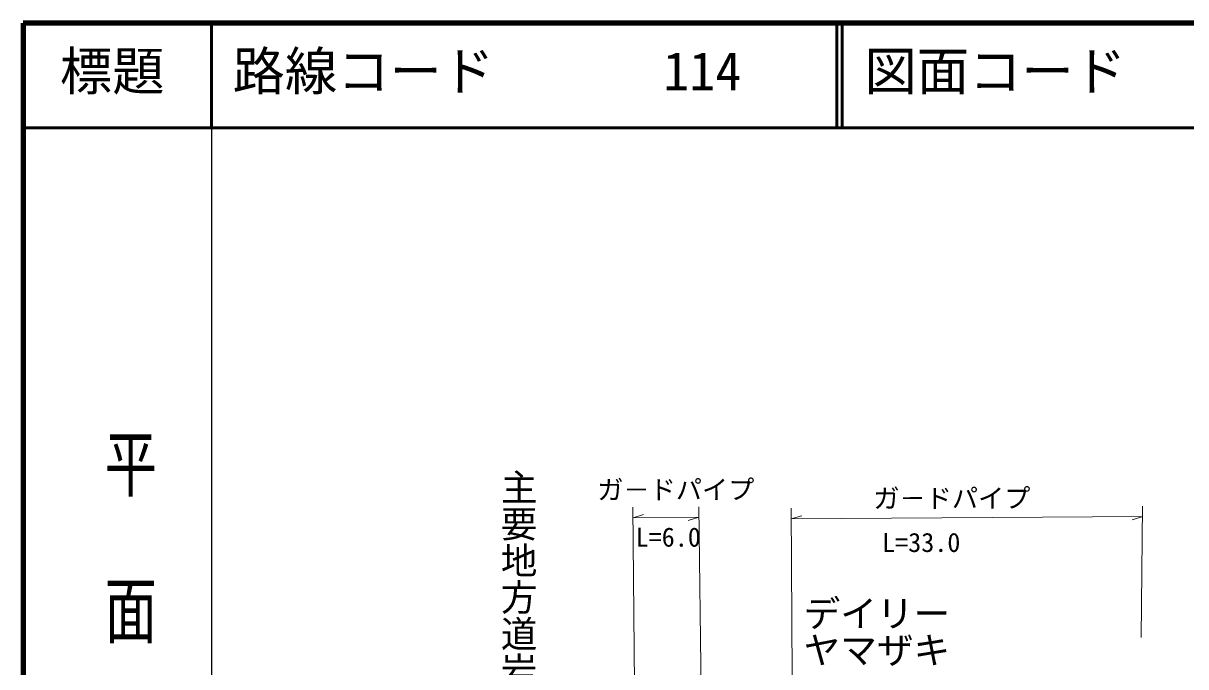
# Model space of a CAD drawing. Units: millimetres, scale not verified. Extents: x 40000 to 680000, y 20000 to 380000.
# Drawn here: x 40000 to 151079, y 318526 to 380000 of the extents above; entities that cross this region are included whole.
import ezdxf
from ezdxf.enums import TextEntityAlignment as Align

# ---------------------------------------------------------------- set-up
doc = ezdxf.new("R2010")
doc.units = ezdxf.units.MM
doc.header["$LTSCALE"] = 1000
for name, color, linetype, lineweight in [('M-BGD', 7, 'Continuous', 25), ('M-STR-HTXT', 7, 'Continuous', 13), ('M-TTL', 2, 'Continuous', 140), ('M-TTL-BAND', 7, 'Continuous', 25), ('M-TTL-LINE', 7, 'Continuous', 50), ('M-TTL-TXT', 7, 'Continuous', 13)]:
    doc.layers.add(name, color=color, linetype=linetype, lineweight=lineweight)
doc.layers.add('M-BGD-HTXT', color=7, linetype='Continuous')
doc.styles.add('@ＭＳ ゴシック', font='')
doc.styles.add('ＭＳ ゴシック', font='')
doc.styles.get('@ＭＳ ゴシック').set_extended_font_data('@MS Gothic')
doc.styles.get('ＭＳ ゴシック').set_extended_font_data('MS Gothic')

msp = doc.modelspace()

# ---------------------------------------------------------------- linework, layer by layer
at = {"layer": 'M-STR-HTXT'}
for p, q in [((98414, 316784), (98257, 333764)), ((104541, 333803), (104782, 314461)), ((113477, 317665), (113379, 333661)), ((146959, 333866), (146816, 321327)), ((98263, 332764), (99261, 333058)), ((98263, 332764), (104547, 332803)), ((104547, 332803), (103549, 332509)), ((113385, 332661), (114383, 332954)), ((113385, 332661), (146965, 332866)), ((146965, 332866), (145967, 332573))]:
    msp.add_line(p, q, dxfattribs=at)
at = {"layer": 'M-TTL'}
for p, q in [((40000, 380000), (40000, 20000)), ((680000, 380000), (40000, 380000))]:
    msp.add_line(p, q, dxfattribs=at)
at = {"layer": 'M-TTL-BAND'}
msp.add_line((58000, 370000), (58000, 20000), dxfattribs=at)
at = {"layer": 'M-TTL-LINE'}
for p, q in [((58000, 380000), (58000, 370000)), ((117750, 380000), (117750, 370000)), ((118250, 380000), (118250, 370000)), ((40000, 370000), (680000, 370000))]:
    msp.add_line(p, q, dxfattribs=at)

# ---------------------------------------------------------------- texts
at = {"layer": 'M-BGD', "style": 'ＭＳ ゴシック'}
for s, p in [('デイリー', (114569, 321557)), ('ヤマザキ', (114569, 318057))]:
    msp.add_text(s, height=2566, dxfattribs=at).set_placement(p, align=Align.BOTTOM_LEFT)
at = {"layer": 'M-BGD-HTXT', "style": '@ＭＳ ゴシック'}
msp.add_text('主要地方道岩国大竹線', height=2566, rotation=270, dxfattribs=at).set_placement((85281, 337446), align=Align.BOTTOM_LEFT)
at = {"layer": 'M-STR-HTXT', "style": 'ＭＳ ゴシック'}
for s, p in [('ガ－ドパイプ', (94856, 333967)), ('ガ－ドパイプ', (121233, 333145)), ('L=6.0', (98514, 329440)), ('L=33.0', (122066, 328930))]:
    msp.add_text(s, height=1833, rotation=0.1, dxfattribs=at).set_placement(p, align=Align.BOTTOM_LEFT)
at = {"layer": 'M-TTL-BAND', "style": '@ＭＳ ゴシック', "width": 1.4}
msp.add_text('平  面  図', height=3666, rotation=270, dxfattribs=at).set_placement((47277, 341475), align=Align.BOTTOM_LEFT)
at = {"layer": 'M-TTL-TXT', "style": 'ＭＳ ゴシック'}
for s, p in [('標題', (43500, 372500)), ('路線コード', (60000, 372500)), ('114', (101142, 372500)), ('図面コード', (120380, 372500))]:
    msp.add_text(s, height=3666, dxfattribs=at).set_placement(p, align=Align.BOTTOM_LEFT)

doc.saveas('drawing.dxf')
